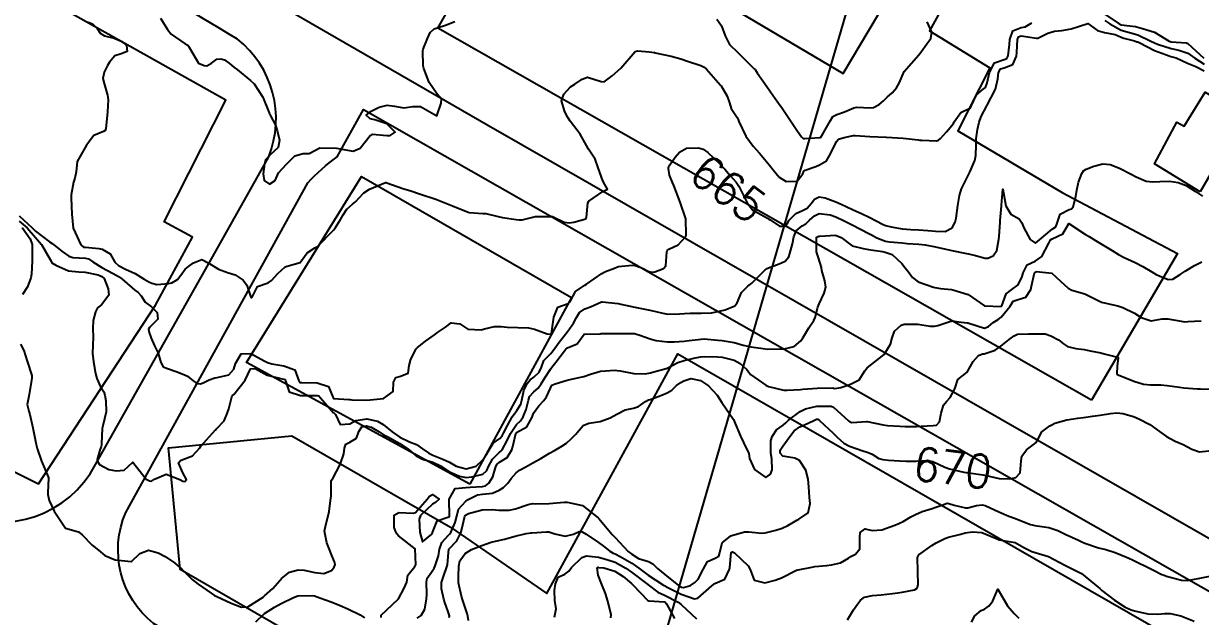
# Model space of a CAD drawing. Header units: metres. Extents: x 292545 to 299085, y 7450245 to 7463078.
# Drawn here: x 296220.5 to 296361.7, y 7461498.6 to 7461569.7 of the extents above; entities that cross this region are included whole.
import ezdxf
from ezdxf.enums import TextEntityAlignment as Align

# ---------------------------------------------------------------- set-up
doc = ezdxf.new("R2010")
doc.units = ezdxf.units.M
doc.linetypes.add('CONTINUO', pattern=[0])
for name, color, linetype in [('Cotas', 45, 'Continuous'), ('Curvas de Nivel 1m', 11, 'Continuous'), ('Curvas de Nivel 5m', 15, 'Continuous'), ('Edificações', 30, 'Continuous'), ('TEXTO', 45, 'Continuous'), ('Vias Primárias', 230, 'Continuous')]:
    doc.layers.add(name, color=color, linetype=linetype)
doc.styles.add('Style-STANDARD', font='STANDARD.shx')

msp = doc.modelspace()

# ---------------------------------------------------------------- linework, layer by layer
at = {"layer": 'Curvas de Nivel 1m', "flags": 128}
for points, elevation in [([(296236.89, 7461570.39), (296237.76, 7461569.04), (296238.2, 7461568.47), (296239.88, 7461567.32), (296240.18, 7461567.14), (296240.29, 7461567.01), (296240.38, 7461566.81), (296241.48, 7461565), (296242.16, 7461564.71), (296242.47, 7461564.68), (296243.05, 7461564.98), (296243.68, 7461565.47), (296244.17, 7461565.51), (296244.59, 7461565.39), (296245.18, 7461564.95), (296245.72, 7461564.51), (296246.16, 7461564.19), (296247.73, 7461562.92), (296248.14, 7461562.52), (296249.21, 7461560.91), (296249.97, 7461559.03), (296250.02, 7461558.9), (296250.09, 7461558.75), (296250.71, 7461557.53), (296250.92, 7461556.89), (296251.2, 7461555.74), (296251.04, 7461554.88), (296250.03, 7461553.94), (296249.53, 7461553.4), (296249.38, 7461552.91), (296249.22, 7461551.69), (296249.37, 7461550.91), (296249.99, 7461550.45), (296250.67, 7461550.89), (296251.06, 7461551.83), (296252.02, 7461552.87), (296253.04, 7461553.85), (296254.04, 7461554.13), (296254.74, 7461554.14), (296256.04, 7461554.83), (296258.04, 7461554.8), (296260.04, 7461554.42), (296260.89, 7461554.77), (296262.06, 7461556.31), (296262.34, 7461556.47), (296264.06, 7461556.29), (296264.49, 7461556.3), (296265.07, 7461556.72), (296264.08, 7461557.7), (296262.63, 7461558.2), (296262.09, 7461558.29), (296261.59, 7461558.76), (296262.1, 7461559.2), (296263.15, 7461559.69), (296264.11, 7461559.95), (296265, 7461559.82), (296266.1, 7461559.64), (296267.2, 7461559.79), (296268.1, 7461559.78), (296270.09, 7461558.66), (296270.58, 7461560.19), (296270.63, 7461560.65), (296270.12, 7461561.28), (296269.14, 7461562.67), (296268.51, 7461564.33), (296268.45, 7461564.68), (296268.39, 7461566.46), (296268.44, 7461566.68), (296268.94, 7461567.94), (296269.27, 7461568.67), (296269.77, 7461569.11), (296270.22, 7461569.25), (296271.13, 7461569.55), (296272.23, 7461569.97)], 663), ([(296303.68, 7461570.27), (296304.22, 7461569.45), (296304.67, 7461568.25), (296305.18, 7461567.23), (296306.18, 7461566.27), (296306.23, 7461566.23), (296308.16, 7461564.32), (296308.26, 7461564.21), (296308.53, 7461563.83), (296309.67, 7461562.19), (296310.13, 7461561.54), (296310.69, 7461560.75), (296311.09, 7461560.18), (296311.51, 7461559.57), (296312.09, 7461558.74), (296312.48, 7461558.16), (296313.37, 7461556.84), (296313.84, 7461556.14), (296314.06, 7461555.95), (296314.26, 7461555.94), (296316.06, 7461556.05), (296316.16, 7461556.12), (296316.38, 7461556.43), (296317.33, 7461558.1), (296317.61, 7461558.57), (296318.09, 7461558.84), (296319.02, 7461559.16), (296320.11, 7461559.64), (296320.46, 7461559.71), (296322.11, 7461559.63), (296322.47, 7461559.67), (296323.18, 7461560.03), (296323.67, 7461560.47), (296324.12, 7461560.9), (296324.71, 7461561.43), (296325.23, 7461562.01), (296325.58, 7461562.57), (296326.16, 7461564), (296327.91, 7461565.97), (296328.19, 7461566.34), (296328.87, 7461567.29), (296329.37, 7461567.96), (296329.47, 7461568.7), (296328.93, 7461569.96)], 663), ([(296350.24, 7461570.86), (296351.95, 7461569.69), (296352.22, 7461569.57), (296353.93, 7461569.37), (296354.22, 7461569.3), (296354.75, 7461569.13), (296356.21, 7461568.72), (296357.97, 7461567.62), (296358.2, 7461567.55), (296360.04, 7461567.43), (296360.2, 7461567.36), (296362.14, 7461565.57)], 663), ([(296228.22, 7461569.89), (296228.76, 7461569.7), (296229.29, 7461569.14), (296229.66, 7461568.59), (296230.2, 7461568.25), (296231.34, 7461567.98), (296232.2, 7461567.63), (296232.52, 7461567.43), (296232.81, 7461567.1), (296232.9, 7461566.39), (296232.18, 7461566.1), (296231.42, 7461565.87), (296230.79, 7461565.12), (296230.56, 7461564.72), (296230.15, 7461563.89), (296229.98, 7461563.13), (296230.13, 7461562.54), (296230.55, 7461561.13), (296230.63, 7461560.6), (296230.56, 7461559.13), (296230.52, 7461558.69), (296230.36, 7461557.13), (296230.28, 7461556.92), (296230.07, 7461556.79), (296228.9, 7461556.31), (296228.04, 7461555.16), (296226.91, 7461553.17), (296226.77, 7461551.93), (296226.61, 7461551.17), (296226.46, 7461550.71), (296226.17, 7461549.18), (296226.22, 7461547.45), (296226.26, 7461547.18), (296226.25, 7461546.87), (296226.42, 7461545.18), (296226.9, 7461544.16), (296227.33, 7461543.17), (296227.66, 7461542.92), (296227.9, 7461542.89), (296229.51, 7461542.75), (296229.9, 7461542.66), (296230.87, 7461542.1), (296231.43, 7461541.12), (296231.88, 7461540.71), (296232.71, 7461540.26), (296233.86, 7461539.76), (296234.95, 7461539.07), (296235.52, 7461538.74), (296235.85, 7461538.58), (296236.46, 7461538.44), (296237.85, 7461538.54), (296238.26, 7461538.62), (296238.95, 7461539.03), (296239.33, 7461539.56), (296239.87, 7461540.25), (296240.29, 7461540.6), (296240.88, 7461541.01), (296241.89, 7461541.42), (296242.73, 7461540.98), (296243.87, 7461540.25), (296244.97, 7461539.86), (296245.86, 7461539.57), (296246.85, 7461538.94), (296247.28, 7461538.36), (296247.76, 7461536.92), (296247.83, 7461536.87), (296247.87, 7461536.88), (296247.9, 7461536.92), (296248.57, 7461538.19), (296249.85, 7461538.64), (296250.23, 7461538.89), (296250.99, 7461539.76), (296251.88, 7461540.53), (296252.11, 7461540.64), (296252.95, 7461540.86), (296253.66, 7461541.07), (296253.89, 7461541.34), (296254.53, 7461542.21), (296255.44, 7461542.83), (296255.74, 7461542.99), (296255.91, 7461543.13), (296257.56, 7461544.81), (296257.73, 7461545), (296257.93, 7461545.27), (296258.53, 7461546.21), (296258.85, 7461546.79), (296259.29, 7461547.46), (296259.97, 7461548.08), (296260.36, 7461548.38), (296260.71, 7461548.77), (296261.32, 7461549.43), (296261.98, 7461549.88), (296263.91, 7461550.65), (296263.99, 7461550.66), (296264.08, 7461550.64), (296265.99, 7461549.96), (296266.94, 7461549.66), (296267.98, 7461549.32), (296269.97, 7461548.66), (296271.97, 7461547.85), (296272.82, 7461547.49), (296273.96, 7461547.06), (296275.59, 7461546.95), (296275.95, 7461546.93), (296277.43, 7461546.58), (296277.94, 7461546.46), (296279.61, 7461546.22), (296279.94, 7461546.18), (296280.3, 7461546.18), (296281.6, 7461546.52), (296281.87, 7461546.59), (296281.94, 7461546.6), (296283.87, 7461546.57), (296283.94, 7461546.57), (296284.11, 7461546.5), (296285.37, 7461545.91), (296285.94, 7461545.83), (296286.51, 7461545.89), (296287.94, 7461546.32), (296288.05, 7461546.45), (296288.21, 7461548.21), (296288.31, 7461548.44), (296289.98, 7461549.58), (296290.55, 7461549.85), (296290.25, 7461550.42), (296290, 7461550.87), (296289.45, 7461552.43), (296289.06, 7461553.46), (296288.44, 7461554.44), (296288.28, 7461554.68), (296288.05, 7461555.11), (296287.26, 7461556.46), (296286.09, 7461558.02), (296285.8, 7461558.47), (296285.45, 7461559.13), (296285.03, 7461560.48), (296285.32, 7461561.28), (296286.13, 7461562.15), (296286.32, 7461562.28), (296286.65, 7461562.46), (296287.53, 7461563.07), (296288.15, 7461563.3), (296289.8, 7461562.77), (296290.14, 7461562.75), (296291.1, 7461563.46), (296292.16, 7461564.4), (296293.86, 7461566.37), (296294.18, 7461566.48), (296295.57, 7461566.36), (296296.18, 7461566.26), (296296.29, 7461566.24), (296298.18, 7461565.84), (296299.36, 7461565.5), (296300.17, 7461565.24), (296301.76, 7461564.69), (296302.17, 7461564.5), (296302.44, 7461564.28), (296304.13, 7461562.34), (296304.19, 7461562.26), (296304.9, 7461561.03), (296305.21, 7461560.24), (296305.4, 7461559.54), (296306.1, 7461558.45), (296306.23, 7461558.23), (296306.32, 7461558), (296307.15, 7461556.22), (296308.05, 7461555.03), (296308.79, 7461554.2), (296310.02, 7461552.76), (296310.46, 7461552.18), (296311.15, 7461551.32), (296312, 7461550.78), (296313.34, 7461550.81), (296314.01, 7461551.72), (296314.12, 7461552.03), (296314.28, 7461552.14), (296315.57, 7461552.58), (296316.02, 7461552.77), (296316.86, 7461553.28), (296317.34, 7461554.1), (296318.06, 7461555.59), (296318.3, 7461555.85), (296318.98, 7461556.08), (296319.88, 7461556.26), (296320.07, 7461556.29), (296320.3, 7461556.3), (296322.06, 7461556.2), (296323.99, 7461556.09), (296324.06, 7461556.09), (296326.06, 7461556), (296327.86, 7461555.77), (296328.06, 7461555.76), (296328.27, 7461555.75), (296330.06, 7461555.65), (296330.28, 7461555.73), (296330.52, 7461555.95), (296331.26, 7461556.75), (296332.08, 7461557.74), (296332.18, 7461557.93), (296332.97, 7461559.05), (296334.11, 7461559.63), (296334.22, 7461559.79), (296334.26, 7461559.9), (296334.83, 7461561.18), (296335.66, 7461561.88), (296335.94, 7461562.08), (296336.14, 7461562.62), (296336.4, 7461563.88), (296336.99, 7461565.04), (296338.18, 7461565.43), (296338.49, 7461565.54), (296338.63, 7461565.85), (296338.81, 7461567.23), (296338.86, 7461567.84), (296339.21, 7461568.85), (296340.22, 7461569.27), (296340.7, 7461569.35), (296341.47, 7461569.82)], 664), ([(296350.23, 7461570.09), (296350.85, 7461569.7), (296352.22, 7461568.94), (296353.2, 7461568.66), (296354.21, 7461568.39), (296355.76, 7461567.64), (296356.2, 7461567.42), (296356.57, 7461567.27), (296358.19, 7461566.76), (296359.14, 7461566.56), (296360.19, 7461566.19), (296361.06, 7461565.58), (296362.17, 7461564.85)], 664), ([(296219.94, 7461546.02), (296220.89, 7461545.24), (296221.91, 7461544.06), (296222.61, 7461543.22), (296223.68, 7461541.41), (296223.77, 7461541.21), (296223.88, 7461541.02), (296224.33, 7461540.75), (296225.87, 7461540.07), (296227.11, 7461539.93), (296227.86, 7461539.91), (296229.43, 7461539.58), (296229.86, 7461539.39), (296230.13, 7461539.14), (296230.63, 7461537.91), (296230.72, 7461537.13), (296229.82, 7461536), (296229.35, 7461535.61), (296229.09, 7461535.15), (296228.83, 7461534.12), (296228.78, 7461533.15), (296228.82, 7461532.1), (296228.77, 7461531.15), (296228.74, 7461530.16), (296228.87, 7461529.15), (296229.11, 7461527.76), (296229.25, 7461527.14), (296229.7, 7461526.16), (296230.09, 7461525.53), (296230.23, 7461525.13), (296230.36, 7461524.46), (296230.38, 7461523.13), (296229.98, 7461521.47), (296229.9, 7461521.14), (296229.84, 7461519.35), (296229.82, 7461519.14), (296229.78, 7461518.98), (296229.61, 7461518.53), (296229.32, 7461517.41), (296229.37, 7461517.14), (296229.59, 7461516.81), (296230.69, 7461516.23), (296231.58, 7461516.06), (296232.53, 7461516.15), (296233.59, 7461517.09), (296235.18, 7461515.07), (296235.57, 7461514.84), (296235.82, 7461514.82), (296236.19, 7461515.06), (296237.58, 7461515.66), (296239.21, 7461515.02), (296239.57, 7461514.81), (296239.81, 7461514.78), (296240.05, 7461515.02), (296239.58, 7461515.82), (296239.05, 7461517.03), (296239.31, 7461517.31), (296239.6, 7461517.42), (296240.76, 7461517.86), (296241.62, 7461518.81), (296241.75, 7461519), (296242.44, 7461519.79), (296243.53, 7461520.97), (296243.58, 7461521.03), (296243.64, 7461521.1), (296244.57, 7461522.05), (296244.93, 7461522.96), (296245.11, 7461523.52), (296245.48, 7461524.95), (296245.56, 7461525.09), (296245.7, 7461525.21), (296247.07, 7461526.93), (296247.73, 7461528.3), (296248.29, 7461528.35), (296249.72, 7461527.53), (296251.51, 7461527.09), (296251.71, 7461527.07), (296251.86, 7461527.02), (296251.91, 7461526.88), (296252.37, 7461525.54), (296253.7, 7461525.11), (296255.41, 7461525.12), (296255.7, 7461525.12), (296255.92, 7461525.05), (296256.11, 7461524.83), (296257.67, 7461523.04), (296257.8, 7461522.94), (296257.92, 7461522.81), (296258.49, 7461521.63), (296259.65, 7461521.71), (296260.34, 7461522.09), (296261.66, 7461522.29), (296262.94, 7461522.03), (296263.65, 7461521.62), (296264.71, 7461520.72), (296265.63, 7461520.08), (296266.79, 7461519.54), (296267.62, 7461519.21), (296268.35, 7461518.68), (296269.1, 7461518.16), (296269.61, 7461517.94), (296270.79, 7461517.45), (296271.6, 7461517.1), (296272.4, 7461516.63), (296273.59, 7461516.29), (296274.81, 7461516.6), (296275.6, 7461517.37), (296276.09, 7461518.1), (296276.36, 7461518.58), (296276.83, 7461519.38), (296277.63, 7461519.93), (296277.93, 7461520.27), (296278.09, 7461520.56), (296278.57, 7461521.48), (296279.12, 7461522.55), (296279.67, 7461523.32), (296280.14, 7461524.08), (296280.26, 7461524.53), (296280.53, 7461525.7), (296280.93, 7461526.53), (296281.26, 7461526.98), (296281.72, 7461527.31), (296282.34, 7461527.9), (296282.62, 7461528.51), (296282.93, 7461529.32), (296283.75, 7461530.16), (296284.05, 7461530.5), (296284.74, 7461531.52), (296285.51, 7461532.47), (296285.79, 7461532.81), (296286.47, 7461533.79), (296286.83, 7461534.46), (296287.21, 7461535.06), (296287.82, 7461535.51), (296288.5, 7461535.76), (296289.83, 7461536.34), (296289.9, 7461536.35), (296291.83, 7461536.13), (296292.15, 7461536.07), (296293.82, 7461535.7), (296294.65, 7461535.54), (296295.82, 7461535.32), (296297.18, 7461534.97), (296297.81, 7461534.87), (296299.21, 7461534.91), (296299.81, 7461534.94), (296300.48, 7461534.97), (296301.81, 7461534.98), (296303.04, 7461535.04), (296303.81, 7461535.17), (296304.69, 7461535.38), (296305.82, 7461535.86), (296306.12, 7461536.24), (296306.62, 7461537.45), (296307.38, 7461538.22), (296307.86, 7461538.57), (296308.68, 7461539.38), (296309.49, 7461540.19), (296309.71, 7461540.35), (296309.88, 7461540.42), (296311.17, 7461540.89), (296311.89, 7461541.22), (296312.31, 7461541.74), (296312.45, 7461542.15), (296312.77, 7461543.3), (296312.92, 7461544.15), (296313.2, 7461544.88), (296313.94, 7461545.48), (296314.36, 7461545.72), (296314.81, 7461546.13), (296315.4, 7461546.68), (296315.96, 7461546.93), (296317.27, 7461546.78), (296317.95, 7461546.55), (296318.98, 7461546.08), (296319.94, 7461545.58), (296320.93, 7461545.06), (296321.93, 7461544.54), (296322.25, 7461544.37), (296322.89, 7461544.04), (296323.92, 7461543.63), (296324.4, 7461543.53), (296325.91, 7461543.41), (296326.54, 7461543.36), (296327.91, 7461543.28), (296328.68, 7461543.2), (296329.91, 7461542.95), (296331.18, 7461542.67), (296331.9, 7461542.5), (296333.65, 7461542.15), (296333.9, 7461542.11), (296334.74, 7461541.89), (296335.89, 7461541.58), (296336.19, 7461541.57), (296336.83, 7461541.87), (296337.27, 7461542.5), (296337.54, 7461543.86), (296337.57, 7461544.22), (296337.68, 7461545.86), (296337.7, 7461546.11), (296337.85, 7461547.86), (296337.86, 7461547.96), (296337.99, 7461549.86), (296338.36, 7461547.85), (296338.96, 7461546.86), (296339.95, 7461546.31), (296340.29, 7461545.83), (296340.54, 7461545.22), (296341.27, 7461543.82), (296341.92, 7461543.39), (296342.41, 7461543.8), (296343.94, 7461545.06), (296344.35, 7461545.36), (296344.54, 7461545.77), (296344.87, 7461546.85), (296345.96, 7461547.42), (296346.23, 7461547.49), (296346.44, 7461547.76), (296346.77, 7461548.97), (296346.88, 7461549.75), (296347.07, 7461550.69), (296347.5, 7461551.75), (296347.7, 7461552.06), (296348.02, 7461552.28), (296348.94, 7461552.64), (296350.02, 7461552.92), (296350.89, 7461552.83), (296352.02, 7461552.4), (296353.41, 7461551.68), (296354.01, 7461551.35), (296355.19, 7461550.84), (296356, 7461550.73), (296356.85, 7461550.79), (296358, 7461550.82), (296359.04, 7461550.65), (296360, 7461550.31), (296361.13, 7461549.58), (296361.98, 7461549.01)], 666), ([(296220.11, 7461531.25), (296220.49, 7461530.51), (296220.9, 7461529.24), (296221.46, 7461527.49), (296221.48, 7461527.23), (296221.44, 7461526.96), (296221.13, 7461525.24), (296220.91, 7461524.01), (296221.09, 7461523.24), (296221.23, 7461522.81), (296221.59, 7461521.23), (296221.6, 7461521.19), (296221.64, 7461521.03), (296221.98, 7461519.23), (296222.09, 7461518.75), (296222.64, 7461517.22), (296223.44, 7461515.34), (296223.48, 7461515.21), (296223.37, 7461513.4), (296223.38, 7461513.21), (296223.54, 7461512.51), (296224.13, 7461511.2), (296225.5, 7461509.19), (296227.05, 7461508.72), (296227.49, 7461508.39), (296228.7, 7461507.15), (296229.47, 7461506.52), (296230.24, 7461505.91), (296231.46, 7461505.36), (296233.37, 7461505.18), (296233.45, 7461505.22), (296234.41, 7461506.14), (296235.47, 7461506.53), (296236.61, 7461506.2), (296237.46, 7461505.77), (296238.59, 7461505.03), (296239.45, 7461504.26), (296240.71, 7461503.01), (296241.42, 7461502.45), (296243.01, 7461501.37), (296243.4, 7461501.11), (296243.66, 7461500.97), (296245.4, 7461500.17), (296246.63, 7461499.7), (296247.39, 7461499.74), (296249.22, 7461500.9), (296249.4, 7461501.05), (296250.38, 7461501.92), (296251.25, 7461502.88), (296251.32, 7461502.98), (296251.43, 7461503.12), (296252.4, 7461503.9), (296253.44, 7461504.17), (296254.16, 7461504.12), (296255.44, 7461503.87), (296256.53, 7461503.73), (296257.44, 7461504.1), (296257.77, 7461504.48), (296257.88, 7461504.8), (296257.79, 7461505.14), (296257.46, 7461505.91), (296257.11, 7461506.81), (296256.87, 7461507.43), (296256.6, 7461508.82), (296256.76, 7461509.57), (296257.08, 7461510.81), (296257.15, 7461511.19), (296257.37, 7461512.81), (296257.38, 7461512.98), (296257.4, 7461514.81), (296257.44, 7461514.94), (296257.58, 7461515.12), (296258.47, 7461516.8), (296258.9, 7461518.09), (296258.99, 7461518.79), (296259.15, 7461519.26), (296259.62, 7461519.48), (296260.42, 7461519.98), (296260.73, 7461520.77), (296261.08, 7461521.34), (296261.65, 7461521.45), (296262.21, 7461521.31), (296263.16, 7461520.74), (296263.64, 7461520.42), (296264.26, 7461520.09), (296265.62, 7461519.33), (296266.59, 7461518.7), (296267.6, 7461517.87), (296268.36, 7461517.44), (296269.6, 7461517.09), (296270.52, 7461516.65), (296271.59, 7461515.95), (296272.81, 7461515.4), (296273.58, 7461515.27), (296274.29, 7461515.32), (296275.58, 7461515.67), (296276.07, 7461516.1), (296276.28, 7461516.58), (296276.74, 7461517.44), (296277.61, 7461518.28), (296277.77, 7461518.41), (296277.9, 7461518.57), (296278.51, 7461519.68), (296278.91, 7461520.55), (296279.65, 7461521.64), (296280.12, 7461522.08), (296280.44, 7461522.53), (296280.8, 7461523.41), (296281.06, 7461524.53), (296281.21, 7461525), (296281.7, 7461525.54), (296282.24, 7461525.98), (296282.59, 7461526.51), (296283.02, 7461527.21), (296283.73, 7461528.28), (296283.88, 7461528.5), (296284.34, 7461529.09), (296285.4, 7461530.48), (296285.56, 7461530.67), (296285.76, 7461530.82), (296286.93, 7461531.3), (296287.76, 7461532.45), (296289.69, 7461532.52), (296289.78, 7461532.53), (296289.89, 7461532.53), (296291.78, 7461532.55), (296293.61, 7461532.56), (296293.78, 7461532.54), (296293.91, 7461532.51), (296294.31, 7461532.37), (296295.78, 7461531.86), (296296.41, 7461531.7), (296297.77, 7461531.53), (296298.55, 7461531.55), (296299.77, 7461531.63), (296300.37, 7461531.7), (296301.78, 7461531.88), (296302.17, 7461531.89), (296303.78, 7461531.76), (296304.31, 7461531.71), (296305.77, 7461531.45), (296306.85, 7461531.14), (296307.76, 7461530.93), (296309.23, 7461530.73), (296309.76, 7461530.68), (296311.24, 7461530.7), (296311.76, 7461530.71), (296312.95, 7461530.97), (296313.78, 7461531.65), (296313.97, 7461531.95), (296314.08, 7461532.14), (296314.72, 7461533.21), (296315.33, 7461534.12), (296315.48, 7461534.45), (296315.82, 7461535.7), (296315.97, 7461536.12), (296316.57, 7461537.38), (296316.75, 7461538.11), (296316.64, 7461538.88), (296316.3, 7461540.11), (296316.23, 7461540.46), (296315.89, 7461541.62), (296315.72, 7461542.12), (296315.66, 7461542.35), (296315.63, 7461544.12), (296315.85, 7461544.2), (296315.92, 7461544.22), (296316.05, 7461544.24), (296317.93, 7461544.34), (296318.59, 7461544.08), (296319.91, 7461543.05), (296321.23, 7461542.73), (296321.9, 7461542.64), (296323.56, 7461542.37), (296323.9, 7461542.3), (296324.73, 7461542.01), (296325.88, 7461540.95), (296326.3, 7461540.42), (296326.64, 7461539.99), (296327.15, 7461539.27), (296327.86, 7461538.76), (296329.69, 7461538.11), (296329.85, 7461538.07), (296330.51, 7461537.94), (296331.85, 7461537.81), (296331.99, 7461537.79), (296333.84, 7461537.24), (296335.79, 7461535.88), (296335.82, 7461535.86), (296335.85, 7461535.86), (296337.82, 7461535.8), (296337.88, 7461535.86), (296338.4, 7461537.3), (296339.07, 7461537.84), (296339.86, 7461538.39), (296340.32, 7461539.37), (296340.43, 7461539.82), (296340.91, 7461540.79), (296341.89, 7461541.23), (296342.7, 7461541.8), (296343.51, 7461543.38), (296343.71, 7461543.78), (296343.92, 7461543.92), (296345.19, 7461544.51), (296345.94, 7461545.76), (296347.93, 7461544.44), (296348.38, 7461544.18), (296349.14, 7461543.72), (296349.92, 7461543.22), (296351.11, 7461542.5), (296351.9, 7461542.02), (296352.55, 7461541.68), (296353.89, 7461541.06), (296354.82, 7461540.59), (296355.88, 7461539.96), (296356.4, 7461539.63), (296357.86, 7461539.02), (296358.41, 7461539.07), (296359.28, 7461539.61), (296359.63, 7461539.85), (296359.88, 7461540.01), (296361, 7461540.7), (296361.89, 7461541.15)], 667), ([(296220.32, 7461545.25), (296221.26, 7461543.89), (296221.52, 7461543.23), (296221.52, 7461541.6), (296221.51, 7461541.23), (296221.42, 7461539.67), (296221.36, 7461539.23), (296220.94, 7461538.14), (296220.34, 7461537.24)], 667), ([(296263.38, 7461498.47), (296263.4, 7461498.72), (296263.41, 7461498.74), (296265.4, 7461500.63), (296265.45, 7461500.66), (296265.49, 7461500.71), (296266.15, 7461501.97), (296266.46, 7461502.7), (296266.58, 7461503.55), (296267.45, 7461504.56), (296267.47, 7461504.67), (296267.48, 7461504.69), (296267.54, 7461504.77), (296267.47, 7461506.69), (296265.49, 7461508.27), (296265.29, 7461508.51), (296265.16, 7461508.72), (296264.97, 7461509.25), (296264.97, 7461510.72), (296265.53, 7461511.06), (296267.23, 7461510.99), (296267.53, 7461511.07), (296268.93, 7461512.67), (296269.2, 7461513.01), (296269.55, 7461513.2), (296270.35, 7461512.65), (296269.92, 7461512.27), (296269.54, 7461512.06), (296268.1, 7461510.68), (296267.96, 7461510.24), (296268.04, 7461508.68), (296268.35, 7461507.54), (296269.49, 7461508.45), (296269.54, 7461508.62), (296269.54, 7461508.66), (296270.11, 7461510.05), (296271.52, 7461510.52), (296271.58, 7461510.58), (296271.59, 7461510.64), (296271.56, 7461512.62), (296271.56, 7461512.64), (296272.27, 7461513.93), (296273.56, 7461514.06), (296274.09, 7461514.08), (296275.57, 7461514.19), (296275.9, 7461514.26), (296276.31, 7461514.58), (296276.8, 7461515.35), (296277.16, 7461516.57), (296277.3, 7461516.87), (296277.6, 7461517.1), (296278.52, 7461517.64), (296279.06, 7461518.56), (296279.18, 7461518.99), (296279.55, 7461520.54), (296279.64, 7461520.67), (296280.86, 7461521.32), (296281.53, 7461522.52), (296281.56, 7461522.63), (296281.67, 7461522.98), (296282.31, 7461523.88), (296282.9, 7461524.51), (296283.24, 7461524.96), (296283.71, 7461525.99), (296283.88, 7461526.33), (296284.26, 7461526.49), (296285.72, 7461526.94), (296286.96, 7461527.21), (296287.72, 7461527.39), (296288.5, 7461527.66), (296289.73, 7461528.03), (296291.46, 7461528.13), (296291.73, 7461528.11), (296292.06, 7461528.07), (296293.73, 7461527.76), (296295.07, 7461527.71), (296295.73, 7461527.83), (296296.13, 7461527.95), (296297.61, 7461528.33), (296297.71, 7461528.35), (296297.73, 7461528.37), (296299.01, 7461529.05), (296299.74, 7461529.29), (296301.07, 7461529.62), (296301.75, 7461529.74), (296302.24, 7461529.78), (296303.75, 7461529.76), (296304.31, 7461529.7), (296305.74, 7461529.34), (296306.46, 7461528.95), (296307.27, 7461528.22), (296307.47, 7461527.95), (296307.73, 7461527.64), (296309.55, 7461526.36), (296309.71, 7461526.26), (296309.9, 7461526.19), (296311.71, 7461525.75), (296312.13, 7461525.74), (296313.71, 7461525.83), (296313.99, 7461525.86), (296315.71, 7461526), (296317.62, 7461526.01), (296317.7, 7461525.99), (296317.83, 7461525.96), (296318.55, 7461526.08), (296319.42, 7461526.36), (296319.71, 7461526.46), (296320.78, 7461527), (296321.46, 7461528.05), (296321.56, 7461528.23), (296321.74, 7461528.41), (296323.75, 7461530.02), (296324.51, 7461531.27), (296324.73, 7461532.01), (296324.99, 7461532.81), (296325.8, 7461533.53), (296326.15, 7461533.65), (296327.8, 7461533.67), (296329.27, 7461533.43), (296329.8, 7461533.43), (296330.22, 7461533.52), (296331.51, 7461533.93), (296331.72, 7461534.01), (296331.8, 7461534.04), (296331.93, 7461534.05), (296333.02, 7461533.91), (296333.73, 7461533.83), (296333.8, 7461533.82), (296333.92, 7461533.78), (296335.79, 7461533.19), (296336.29, 7461533.38), (296336.83, 7461533.87), (296337.43, 7461534.24), (296337.81, 7461534.51), (296338.87, 7461535.84), (296339.26, 7461536.41), (296339.84, 7461536.64), (296340.75, 7461536.91), (296341.35, 7461537.82), (296341.45, 7461538.22), (296341.8, 7461539.81), (296341.83, 7461539.86), (296341.87, 7461539.89), (296342.05, 7461539.98), (296343.87, 7461539.79), (296344.92, 7461538.83), (296345.85, 7461537.97), (296346.28, 7461537.76), (296347.85, 7461537.3), (296348.72, 7461536.85), (296349.83, 7461536.3), (296351.62, 7461535.9), (296351.82, 7461535.86), (296352.41, 7461535.68), (296353.82, 7461535), (296354.61, 7461534.46), (296355.81, 7461534.06), (296357.12, 7461534.32), (296357.81, 7461534.3), (296359.4, 7461534.01), (296359.81, 7461533.96), (296360.19, 7461533.97), (296361.81, 7461534.08)], 668), ([(296267.71, 7461498.36), (296268.21, 7461498.68), (296268.62, 7461499.45), (296268.85, 7461500.68), (296268.88, 7461501.21), (296268.83, 7461502.68), (296268.93, 7461503.18), (296269.44, 7461503.91), (296269.75, 7461504.36), (296269.89, 7461504.66), (296270.27, 7461505.84), (296270.41, 7461506.65), (296270.67, 7461507.46), (296271.49, 7461508.32), (296271.65, 7461508.48), (296271.74, 7461508.64), (296272.29, 7461509.86), (296272.47, 7461510.63), (296272.69, 7461511.47), (296273.54, 7461512.42), (296273.84, 7461512.62), (296274.97, 7461513.18), (296275.55, 7461513.25), (296276.77, 7461513.36), (296277.56, 7461513.72), (296278.07, 7461514.06), (296278.6, 7461514.56), (296278.99, 7461515.14), (296279.58, 7461515.83), (296280, 7461516.13), (296280.74, 7461516.53), (296281.6, 7461517), (296282.56, 7461517.55), (296283.61, 7461518.16), (296284.19, 7461518.49), (296285.08, 7461519.02), (296285.63, 7461519.39), (296286.2, 7461519.9), (296286.74, 7461520.46), (296287.16, 7461520.94), (296287.65, 7461521.48), (296288.32, 7461521.78), (296289.66, 7461521.97), (296290.89, 7461522.41), (296291.67, 7461522.87), (296292.68, 7461523.39), (296293.68, 7461523.6), (296294.27, 7461523.78), (296295.13, 7461524.37), (296295.48, 7461524.57), (296295.69, 7461524.64), (296296.94, 7461525.09), (296297.7, 7461525.41), (296298.28, 7461525.75), (296298.84, 7461526.32), (296299.35, 7461526.68), (296299.72, 7461526.87), (296300.56, 7461527.14), (296301.72, 7461526.9), (296302.69, 7461526.27), (296303.7, 7461525.13), (296304.28, 7461524.25), (296305.66, 7461522.24), (296306.52, 7461520.23), (296306.87, 7461519.47), (296307.49, 7461518.21), (296307.52, 7461518.12), (296307.61, 7461517.54), (296308.18, 7461516.2), (296309.58, 7461515.27), (296310.13, 7461515.64), (296310.34, 7461516.18), (296310.3, 7461517.49), (296310.16, 7461518.18), (296310.16, 7461519.66), (296310.34, 7461520.18), (296310.86, 7461520.97), (296311.65, 7461521.54), (296311.98, 7461521.84), (296312.3, 7461522.16), (296313.67, 7461523.17), (296314.31, 7461523.5), (296315.68, 7461523.84), (296317.4, 7461523.82), (296317.68, 7461523.69), (296319.48, 7461522.07), (296319.66, 7461521.93), (296319.87, 7461521.85), (296321.66, 7461522), (296321.72, 7461521.99), (296323.66, 7461521.6), (296324.15, 7461521.52), (296325.65, 7461521.4), (296326.27, 7461521.37), (296327.65, 7461521.39), (296328.2, 7461521.42), (296329.66, 7461521.48), (296330.04, 7461521.56), (296330.39, 7461521.94), (296330.62, 7461522.99), (296330.9, 7461523.94), (296331.23, 7461524.39), (296331.69, 7461524.85), (296332.26, 7461525.92), (296332.61, 7461527.02), (296333.73, 7461527.9), (296334.44, 7461529.2), (296335.08, 7461529.89), (296335.55, 7461530.09), (296335.76, 7461530.12), (296337.1, 7461530.53), (296337.76, 7461531.02), (296338.77, 7461531.84), (296339.36, 7461532.25), (296339.78, 7461532.47), (296341.08, 7461532.52), (296341.78, 7461532.52), (296343.08, 7461532.5), (296343.78, 7461532.28), (296344.67, 7461531.78), (296345.3, 7461531.3), (296345.77, 7461530.98), (296346.76, 7461530.75), (296347.76, 7461530.61), (296348.5, 7461530.47), (296349.76, 7461530.21), (296350.15, 7461530.1), (296351.75, 7461529.72), (296351.79, 7461529.69), (296351.84, 7461529.6), (296351.74, 7461528.65), (296351.67, 7461527.69), (296351.73, 7461527.63), (296351.84, 7461527.58), (296353.72, 7461526.81), (296354.89, 7461526.48), (296355.71, 7461526.39), (296356.97, 7461526.37), (296357.71, 7461526.31), (296359.22, 7461526.09), (296359.71, 7461526.03), (296361.37, 7461525.91), (296361.71, 7461525.89), (296363.4, 7461525.86)], 669), ([(296273.88, 7461498.1), (296273.8, 7461498.61), (296273.72, 7461498.95), (296273.4, 7461499.88), (296273.14, 7461500.62), (296273.02, 7461501.01), (296272.69, 7461502.63), (296272.69, 7461503.37), (296272.73, 7461504.63), (296272.84, 7461505.25), (296273.47, 7461506.13), (296274.22, 7461506.61), (296275.48, 7461507.11), (296276.58, 7461507.48), (296277.48, 7461507.68), (296278.21, 7461507.84), (296279.49, 7461508.21), (296280.8, 7461508.53), (296281.39, 7461508.62), (296281.49, 7461508.63), (296283.25, 7461508.75), (296283.5, 7461508.73), (296284.22, 7461508.49), (296285.49, 7461508.21), (296286.49, 7461508.47), (296287.17, 7461508.78), (296287.5, 7461508.74), (296288, 7461508.44), (296289.48, 7461507.47), (296290.09, 7461507.03), (296290.85, 7461506.41), (296291.25, 7461506.18), (296291.47, 7461506.09), (296292.09, 7461505.77), (296293.46, 7461504.96), (296294.3, 7461504.37), (296295.44, 7461503.55), (296297.29, 7461502.33), (296297.37, 7461502.28), (296297.42, 7461502.26), (296297.56, 7461502.19), (296299.41, 7461501.24), (296301.01, 7461500.69), (296301.41, 7461500.76), (296303.07, 7461502.27), (296303.43, 7461502.54), (296304.62, 7461503.06), (296305.18, 7461504.24), (296305.22, 7461504.47), (296305.41, 7461506.24), (296305.43, 7461506.29), (296305.47, 7461506.31), (296305.55, 7461506.32), (296305.81, 7461506.23), (296307.45, 7461504.66), (296307.68, 7461504.21), (296308.14, 7461502.92), (296309.43, 7461502.61), (296310.69, 7461502.92), (296311.43, 7461503.23), (296313.26, 7461504.14), (296313.4, 7461504.18), (296313.44, 7461504.19), (296315.07, 7461504.51), (296315.45, 7461504.56), (296316.84, 7461504.71), (296317.45, 7461504.78), (296318.54, 7461505), (296319.47, 7461505.58), (296319.75, 7461505.78), (296320.32, 7461506.06), (296320.85, 7461506.69), (296320.84, 7461508.06), (296320.9, 7461508.66), (296321.5, 7461509.08), (296322.34, 7461508.88), (296323.5, 7461508.98), (296325.03, 7461509.53), (296325.51, 7461509.73), (296325.7, 7461509.81), (296326.05, 7461509.99), (296326.98, 7461510.53), (296327.53, 7461510.81), (296328.34, 7461511.16), (296329.54, 7461511.55), (296329.84, 7461511.64), (296330.69, 7461511.94), (296331.31, 7461512.17), (296331.54, 7461512.12), (296332.15, 7461511.92), (296333.54, 7461511.61), (296333.82, 7461511.63), (296334.86, 7461511.89), (296335.54, 7461511.96), (296335.89, 7461511.88), (296337.53, 7461511.12), (296338.74, 7461510.63), (296339.52, 7461510.34), (296340.82, 7461509.82), (296341.33, 7461509.63), (296341.51, 7461509.56), (296341.83, 7461509.49), (296343.51, 7461509.26), (296344.61, 7461508.88), (296345.5, 7461508.46), (296347.07, 7461507.74), (296347.49, 7461507.55), (296347.86, 7461507.36), (296349.48, 7461506.8), (296350.38, 7461506.61), (296351.48, 7461506.25), (296352.85, 7461505.68), (296353.47, 7461505.42), (296353.95, 7461505.18), (296355.45, 7461504.44), (296355.99, 7461504.19), (296357.1, 7461503.63), (296357.35, 7461503.53), (296357.44, 7461503.5), (296357.63, 7461503.43), (296359.44, 7461502.94), (296360.14, 7461502.89), (296361.44, 7461503.13), (296363.44, 7461503.55)], 671), ([(296319.37, 7461498.19), (296320.1, 7461499.36), (296320.56, 7461500.06), (296320.93, 7461500.54), (296321.41, 7461500.89), (296322.36, 7461501.09), (296323.41, 7461501.18), (296324.75, 7461501.34), (296325.42, 7461501.42), (296325.93, 7461501.48), (296327.42, 7461501.76), (296327.72, 7461501.98), (296327.83, 7461502.38), (296327.8, 7461503.97), (296327.77, 7461505.67), (296327.94, 7461505.97), (296329.48, 7461507.11), (296330.01, 7461507.42), (296331.05, 7461507.93), (296331.37, 7461508.05), (296331.49, 7461508.09), (296332.95, 7461508.47), (296333.5, 7461508.6), (296334.36, 7461508.75), (296335.5, 7461508.64), (296337.39, 7461507.86), (296337.49, 7461507.81), (296337.56, 7461507.79), (296339.49, 7461507.44), (296340.52, 7461506.87), (296341.48, 7461506.38), (296343.47, 7461505.79), (296345.46, 7461504.75), (296347.44, 7461503.74), (296349.43, 7461502.1), (296349.63, 7461501.93), (296349.89, 7461501.71), (296351.41, 7461500.53), (296352.7, 7461499.68), (296353.39, 7461499.36), (296353.81, 7461499.25), (296355.39, 7461498.91), (296356.6, 7461498.85), (296357.39, 7461498.93), (296358.08, 7461498.92), (296359.38, 7461498.64), (296360.95, 7461498.01)], 672), ([(296284.18, 7461498.49), (296284.38, 7461499.5), (296284.25, 7461500.49), (296284.2, 7461501.71), (296284.3, 7461502.49), (296284.64, 7461503.28), (296285.44, 7461503.66), (296285.91, 7461504.01), (296286.24, 7461504.47), (296287.46, 7461505.66), (296288.05, 7461505.86), (296289.47, 7461505.68), (296290.46, 7461505.41), (296291.46, 7461505.08), (296292.77, 7461504.39), (296293.45, 7461503.89), (296295.38, 7461502.4), (296295.42, 7461502.37), (296296.58, 7461501.51), (296297.41, 7461501.15), (296299.02, 7461500.31), (296299.4, 7461500.02), (296301.23, 7461498.29)], 672), ([(296290.94, 7461498.41), (296291, 7461498.79), (296290.61, 7461500.41), (296290.33, 7461501.34), (296289.88, 7461502.42), (296289.44, 7461503.53), (296289.31, 7461504.43), (296289.4, 7461504.48), (296289.45, 7461504.48), (296289.49, 7461504.47), (296290.1, 7461504.42), (296291.45, 7461504.01), (296292.44, 7461503.39), (296293.43, 7461502.54), (296293.59, 7461502.38), (296295.4, 7461500.51), (296295.51, 7461500.47), (296297.4, 7461500.35), (296297.45, 7461500.33), (296297.63, 7461500.09), (296298.58, 7461498.32)], 673), ([(296248.36, 7461497.92), (296249.34, 7461498.9), (296249.38, 7461498.94), (296250.58, 7461499.7), (296251.4, 7461500.13), (296252.87, 7461500.86), (296253.4, 7461501.05), (296255.14, 7461501.1), (296255.41, 7461501.04), (296256.05, 7461500.82), (296257.4, 7461500.33), (296258.49, 7461499.89), (296259.39, 7461499.49), (296260.86, 7461498.77), (296261.38, 7461498.43)], 668), ([(296334.25, 7461497.9), (296334.63, 7461498.64), (296335.39, 7461499.28), (296335.81, 7461499.47), (296336.38, 7461499.87), (296336.82, 7461500.46), (296337.42, 7461501.86), (296338.56, 7461499.85), (296339.38, 7461498.94), (296339.92, 7461498.38)], 673)]:
    msp.add_lwpolyline(points, dxfattribs=dict(at, elevation=elevation))
at = {"layer": 'Curvas de Nivel 5m', "flags": 128}
for points, elevation in [([(296219.95, 7461546.68), (296221.52, 7461545.23), (296221.92, 7461544.84), (296223.59, 7461543.53), (296223.9, 7461543.34), (296223.99, 7461543.29), (296224.08, 7461543.21), (296225.09, 7461542.39), (296225.89, 7461541.82), (296226.38, 7461541.66), (296227.89, 7461541.6), (296228.25, 7461541.52), (296228.8, 7461541.15), (296229.87, 7461540.48), (296231.24, 7461539.74), (296231.86, 7461539.4), (296232.26, 7461539.11), (296233.84, 7461537.75), (296234.22, 7461537.47), (296234.59, 7461537.08), (296235.06, 7461536.31), (296235.82, 7461535.75), (296236.52, 7461535.05), (296236.58, 7461534.27), (296235.79, 7461533.45), (296235.57, 7461533.28), (296235.47, 7461533.06), (296235.49, 7461532.77), (296235.77, 7461531.99), (296236.2, 7461531.06), (296236.62, 7461530.19), (296236.96, 7461529.05), (296237.23, 7461528.55), (296237.73, 7461528.33), (296238.77, 7461527.99), (296239.72, 7461527.63), (296240.14, 7461527.43), (296240.64, 7461527.01), (296241.27, 7461526.55), (296241.71, 7461526.51), (296242.05, 7461526.64), (296242.77, 7461526.98), (296243.45, 7461527.24), (296243.72, 7461527.27), (296245.11, 7461527.57), (296245.73, 7461528.25), (296245.92, 7461528.95), (296246.58, 7461530.11), (296247.75, 7461530.13), (296249.37, 7461529.28), (296249.74, 7461529.05), (296250.28, 7461528.89), (296251.73, 7461528.67), (296253.04, 7461528.18), (296253.53, 7461526.85), (296253.58, 7461526.72), (296253.71, 7461526.68), (296253.88, 7461526.68), (296255.71, 7461526.62), (296257.09, 7461526.19), (296257.64, 7461524.81), (296257.69, 7461524.75), (296259.53, 7461524.63), (296259.68, 7461524.61), (296259.89, 7461524.57), (296261.68, 7461524.55), (296263.68, 7461524.73), (296264.82, 7461525.6), (296264.89, 7461526.72), (296265.17, 7461527.27), (296265.72, 7461527.41), (296266.65, 7461527.77), (296266.77, 7461528.7), (296266.96, 7461529.48), (296267.6, 7461530.69), (296267.67, 7461530.79), (296267.76, 7461530.88), (296268.72, 7461531.63), (296269.78, 7461532.37), (296269.94, 7461532.5), (296270.17, 7461532.66), (296271.12, 7461533.31), (296271.79, 7461533.84), (296272.85, 7461533.69), (296273.79, 7461533.08), (296275.39, 7461532.99), (296275.79, 7461533.09), (296276.99, 7461533.38), (296277.79, 7461533.4), (296278.52, 7461533.29), (296279.79, 7461533.25), (296281.09, 7461533.23), (296281.79, 7461533.05), (296283.31, 7461532.5), (296283.78, 7461532.46), (296283.8, 7461532.48), (296283.82, 7461532.5), (296283.85, 7461532.56), (296284.1, 7461534.5), (296284.61, 7461535.7), (296285.83, 7461536.15), (296286.01, 7461536.29), (296286.11, 7461536.47), (296286.71, 7461537.6), (296287.85, 7461538.35), (296288.02, 7461538.45), (296289.87, 7461539.76), (296290.31, 7461539.98), (296291.41, 7461540.4), (296291.74, 7461540.54), (296291.88, 7461540.57), (296293.52, 7461540.74), (296293.88, 7461540.7), (296294.76, 7461540.37), (296295.5, 7461539.98), (296295.87, 7461539.91), (296296.25, 7461539.96), (296297.28, 7461540.34), (296297.54, 7461540.67), (296297.67, 7461542.33), (296297.73, 7461542.51), (296297.91, 7461542.65), (296299.03, 7461543.2), (296299.92, 7461544.15), (296299.99, 7461544.31), (296300, 7461544.39), (296299.94, 7461546.31), (296299.28, 7461548.32), (296298.84, 7461549.46), (296298.5, 7461550.32), (296298.34, 7461550.67), (296298.01, 7461551.56), (296297.87, 7461552.33), (296297.89, 7461552.46), (296298.02, 7461552.77), (296298.66, 7461553.69), (296299.18, 7461554.31), (296300.05, 7461554.79), (296301.49, 7461554.84), (296302.05, 7461554.68), (296302.6, 7461554.27), (296304.02, 7461552.9), (296304.65, 7461552.25), (296305.29, 7461551.52), (296306, 7461550.7), (296306.31, 7461550.23), (296306.63, 7461549.58), (296307.32, 7461548.22), (296307.96, 7461547.39), (296309.77, 7461546.37), (296309.94, 7461546.28), (296310.09, 7461546.19), (296311.19, 7461545.42), (296311.94, 7461545.43), (296312.22, 7461545.88), (296312.37, 7461546.16), (296313.15, 7461546.96), (296313.96, 7461547.3), (296314.51, 7461547.59), (296315.01, 7461548.13), (296315.42, 7461548.68), (296315.98, 7461548.95), (296316.7, 7461548.83), (296317.98, 7461548.36), (296318.61, 7461548.08), (296319.96, 7461547.43), (296321.13, 7461546.89), (296321.95, 7461546.51), (296322.89, 7461546.04), (296323.58, 7461545.66), (296323.94, 7461545.52), (296324.6, 7461545.35), (296325.93, 7461545.1), (296326.98, 7461545.03), (296327.93, 7461544.98), (296328.99, 7461544.9), (296329.93, 7461544.84), (296331.08, 7461544.79), (296331.94, 7461545.23), (296332.3, 7461545.92), (296332.41, 7461546.38), (296332.59, 7461547.92), (296332.79, 7461549.1), (296333.06, 7461549.91), (296334.01, 7461551.81), (296334.04, 7461551.87), (296334.06, 7461551.9), (296334.63, 7461553.3), (296334.78, 7461553.89), (296334.81, 7461555.14), (296334.79, 7461555.89), (296334.96, 7461557.01), (296335.17, 7461557.89), (296335.41, 7461558.57), (296336.07, 7461559.88), (296336.09, 7461559.91), (296336.11, 7461559.94), (296337.11, 7461561.87), (296337.4, 7461563.12), (296337.49, 7461563.86), (296337.72, 7461564.3), (296338.16, 7461564.44), (296339.2, 7461564.81), (296339.66, 7461565.84), (296339.7, 7461566.32), (296339.77, 7461567.83), (296339.88, 7461568.16), (296340.21, 7461568.26), (296342.04, 7461567.98), (296342.21, 7461567.99), (296343.41, 7461568.6), (296344.22, 7461568.81), (296345.09, 7461568.9), (296346.22, 7461569.1), (296348.22, 7461569.73), (296349.38, 7461568.89), (296350.21, 7461568.66), (296351.49, 7461568.42), (296352.21, 7461568.1), (296352.51, 7461567.99), (296353.82, 7461567.67), (296354.09, 7461567.55), (296354.2, 7461567.53), (296354.43, 7461567.43), (296356.19, 7461566.49), (296357.95, 7461565.86), (296358.18, 7461565.8), (296358.33, 7461565.76), (296358.81, 7461565.61), (296360.17, 7461565), (296361.17, 7461564.57), (296362.16, 7461564.07)], 665), ([(296271.57, 7461498.44), (296271.58, 7461498.64), (296271.39, 7461499.25), (296271.03, 7461500.27), (296270.93, 7461500.65), (296270.65, 7461501.88), (296270.64, 7461502.65), (296270.83, 7461503.25), (296271.32, 7461504.64), (296271.34, 7461504.76), (296271.47, 7461506.24), (296271.5, 7461506.61), (296271.53, 7461506.64), (296272.47, 7461507.64), (296272.94, 7461508.63), (296273.07, 7461509.06), (296273.44, 7461510.62), (296273.46, 7461510.68), (296273.52, 7461510.75), (296273.86, 7461510.95), (296275.53, 7461511.39), (296276.7, 7461511.41), (296277.53, 7461511.34), (296278.75, 7461511.34), (296279.53, 7461511.49), (296281.02, 7461512.01), (296281.54, 7461512.12), (296281.95, 7461512.1), (296283.54, 7461512.13), (296285.35, 7461512.28), (296285.54, 7461512.3), (296285.7, 7461512.31), (296287.54, 7461511.89), (296289.43, 7461510.43), (296289.52, 7461510.32), (296291.11, 7461508.41), (296291.31, 7461508.23), (296291.49, 7461508.06), (296293.04, 7461506.38), (296293.47, 7461506.04), (296294.28, 7461505.55), (296295.46, 7461505.17), (296296.01, 7461504.91), (296296.57, 7461504.34), (296297.44, 7461503.63), (296299.07, 7461502.31), (296299.42, 7461502.1), (296299.69, 7461502.04), (296300.5, 7461502.3), (296301.05, 7461502.67), (296301.43, 7461503.04), (296302.08, 7461504.28), (296302.57, 7461505.16), (296303.46, 7461505.56), (296303.9, 7461505.82), (296304.02, 7461506.25), (296304.31, 7461507.43), (296305.37, 7461508.24), (296305.46, 7461508.28), (296305.49, 7461508.3), (296307, 7461508.72), (296307.5, 7461508.75), (296309.1, 7461508.59), (296309.5, 7461508.6), (296310.76, 7461508.92), (296311.51, 7461509.18), (296312.19, 7461509.49), (296313.29, 7461510.14), (296313.52, 7461510.26), (296314.65, 7461511.02), (296314.88, 7461512.13), (296314.82, 7461512.86), (296314.71, 7461514.13), (296314.66, 7461515.05), (296314.37, 7461516.13), (296313.6, 7461517.31), (296313.03, 7461517.57), (296311.61, 7461517.8), (296311.27, 7461518.17), (296311.27, 7461518.52), (296311.62, 7461519.02), (296312.44, 7461520.16), (296312.95, 7461520.84), (296313.65, 7461521.35), (296314.22, 7461521.57), (296315.33, 7461522.12), (296315.55, 7461522.23), (296315.66, 7461522.26), (296315.79, 7461522.25), (296316, 7461522.11), (296317.64, 7461520.57), (296318.11, 7461520.09), (296318.91, 7461519.37), (296319.62, 7461519.03), (296321.2, 7461518.47), (296321.62, 7461518.34), (296321.84, 7461518.27), (296322.32, 7461518.04), (296323.13, 7461517.55), (296323.61, 7461517.4), (296324.28, 7461517.34), (296325.61, 7461517.24), (296326.39, 7461517.21), (296327.61, 7461517.23), (296328.92, 7461517.28), (296329.61, 7461517.16), (296331.04, 7461516.5), (296331.6, 7461516.29), (296333.33, 7461515.91), (296333.59, 7461515.86), (296333.64, 7461515.86), (296335.59, 7461515.57), (296335.99, 7461515.48), (296337.58, 7461515.13), (296338.83, 7461515.09), (296339.58, 7461515.24), (296340.1, 7461515.82), (296340.19, 7461517.24), (296340.27, 7461517.82), (296340.85, 7461518.59), (296341.63, 7461519.16), (296342, 7461519.44), (296342.19, 7461519.8), (296342.7, 7461520.74), (296343.66, 7461521.46), (296343.87, 7461521.58), (296344.26, 7461521.78), (296345.67, 7461522.19), (296347.02, 7461522.4), (296347.67, 7461522.48), (296348.76, 7461522.64), (296349.67, 7461522.75), (296350.91, 7461522.94), (296351.68, 7461523.03), (296352.41, 7461522.95), (296353.67, 7461522.58), (296354.32, 7461522.31), (296355.65, 7461521.64), (296356.8, 7461520.79), (296357.64, 7461520.19), (296358.7, 7461519.61), (296359.63, 7461519.2), (296360.69, 7461518.65), (296361.62, 7461518.34), (296362.74, 7461518.44)], 670)]:
    msp.add_lwpolyline(points, dxfattribs=dict(at, elevation=elevation))
at = {"layer": 'Edificações'}
for points in [[(296348.63, 7461524.56), (296270.21, 7461569.19), (296279.67, 7461585.81), (296284.96, 7461582.52), (296286.58, 7461585.13), (296295.89, 7461580.18), (296300.78, 7461587.9), (296313.2, 7461582.28), (296306.52, 7461571.04), (296318.84, 7461563.73), (296327.2, 7461577.81), (296332.62, 7461575.05), (296329.22, 7461568.88), (296336.45, 7461564.41), (296332.62, 7461556.88), (296345.11, 7461549.46), (296358.96, 7461542.15)], [(296361.67, 7461549.56), (296356.2, 7461552.89), (296358.89, 7461557.92), (296359.76, 7461557.43), (296362.28, 7461561.5), (296367.01, 7461558.74)], [(296274.03, 7461514.45), (296247.25, 7461529.08), (296261.02, 7461551.39), (296286.23, 7461536.88)], [(296388.99, 7461475.42), (296363.41, 7461432.95), (296351.95, 7461439.26), (296367.93, 7461468.29), (296354.82, 7461475.5), (296351.38, 7461469.54), (296331.08, 7461481.27), (296327.74, 7461474.42), (296347.51, 7461462.54), (296338.82, 7461446.78), (296239.25, 7461504.22), (296237.86, 7461518.83), (296252.69, 7461520.25), (296271.71, 7461509.3), (296283.27, 7461501.33), (296299, 7461530.1), (296386.89, 7461479.65), (296385.77, 7461477.68)]]:
    msp.add_lwpolyline(points, close=True, dxfattribs=at)
msp.add_lwpolyline([(296209.52, 7461520.85), (296222.27, 7461514.49), (296236.31, 7461535.93), (296240.76, 7461544.11), (296237.35, 7461545.96), (296244.75, 7461560.53), (296218.79, 7461575.14)], dxfattribs=at)
at = {"layer": 'TEXTO', "linetype": 'CONTINUO'}
msp.add_polyline3d([(296332.86, 7461617.98, 0), (296272.95, 7461412.21, 0)], dxfattribs=at)
at = {"layer": 'Vias Primárias'}
for points in [[(296390.59, 7461575.87, 0.000017), (296427.55, 7461557.18, 0.000726), (296450.73, 7461545.51, -0.049818), (296466.77, 7461535.34, 0.001961), (296501.76, 7461508.16, -0.010894), (296522.66, 7461491.33), (296528.36, 7461486.85), (296533.35, 7461481.41), (296560.42, 7461450.56), (296591.17, 7461414.36), (296599.12, 7461405.3, -0.032911), (296606.73, 7461391.08), (296619.76, 7461362.29), (296636.51, 7461324.87), (296652.79, 7461281.91, 0.252984), (296670.31, 7461269.53, -0.027348), (296679.73, 7461269.83), (296695.95, 7461273.79), (296706.64, 7461278.69), (296712.06, 7461281.17, 0.386976), (296714.3, 7461290.22)], [(296875.36, 7461346.23), (296841.83, 7461326.26), (296784.72, 7461301.67), (296736.65, 7461285.36), (296708.09, 7461273.5), (296696.41, 7461269.65), (296680.49, 7461266.56, -0.067835), (296670.29, 7461263.1, -0.307867), (296646.51, 7461279.36), (296629.47, 7461322.78), (296613.87, 7461359.72), (296600.87, 7461388.44, 0.042845), (296593.33, 7461402.07), (296586.29, 7461410.17), (296555.61, 7461446.29), (296518.21, 7461486.66, 0.010732), (296497.83, 7461503.07, -0.001961), (296462.81, 7461530.27, 0.049818), (296447.84, 7461539.76, -0.000726), (296424.65, 7461551.44, -0.000017), (296387.69, 7461570.13, 0.028434)]]:
    msp.add_lwpolyline(points, format="xyb", dxfattribs=at)
for points in [[(296104.5, 7461575.85), (296151.59, 7461545.72), (296159.68, 7461541.02), (296212.31, 7461511.16, 0.405457), (296229.09, 7461516.82), (296243.57, 7461542.41), (296249.9, 7461553.76, 0.332322), (296246.14, 7461567.88, 0.003049), (296229.06, 7461577.99, 0.00423), (296204.83, 7461591.87, -0.001721), (296197.36, 7461596.09), (296186.84, 7461602.22), (296153.42, 7461622.84), (296141.2, 7461630.9), (296138.74, 7461632.67), (296081.72, 7461664.87), (296073.92, 7461654.13), (296055.26, 7461620.8, 0.120289), (296052.31, 7461610.16, 0.218439), (296061.35, 7461599.87, 0.031464), (296074.7, 7461592.59)], [(296232.74, 7461511.06), (296254.59, 7461550.62, -0.0527), (296258.1, 7461553.74), (296261.29, 7461559.44), (296387.6, 7461487.46, -0.422146), (296391.8, 7461471.25), (296369.02, 7461431.67, -0.360747), (296353.42, 7461430.87), (296267.03, 7461479.59), (296236.06, 7461497.74, -0.338261)]]:
    msp.add_lwpolyline(points, format="xyb", close=True, dxfattribs=at)
at = {"layer": 'Vias Primárias', "elevation": 689.16}
msp.add_lwpolyline([(296142.18, 7461637.08), (296159.43, 7461625.13), (296167.32, 7461620.33), (296276.26, 7461557.5), (296370.49, 7461503.52), (296537.29, 7461408.5), (296565.68, 7461392.03, -0.202322), (296579.54, 7461378.48), (296593.41, 7461350.75), (296605.57, 7461326.4, -0.265304), (296605.86, 7461309.61, 0.883761), (296621.24, 7461308.99, 0.114322), (296622.05, 7461313.8)], format="xyb", dxfattribs=at)

# ---------------------------------------------------------------- texts
at = {"layer": 'Cotas', "style": 'Style-STANDARD'}
for s, rotation, p in [('665', 323.5126, (296305.06, 7461549.95, 665)), ('670', 353.0946, (296331.99, 7461516.41, 670))]:
    msp.add_text(s, height=4, rotation=rotation, dxfattribs=at).set_placement(p, align=Align.MIDDLE_CENTER)

doc.saveas('drawing.dxf')
